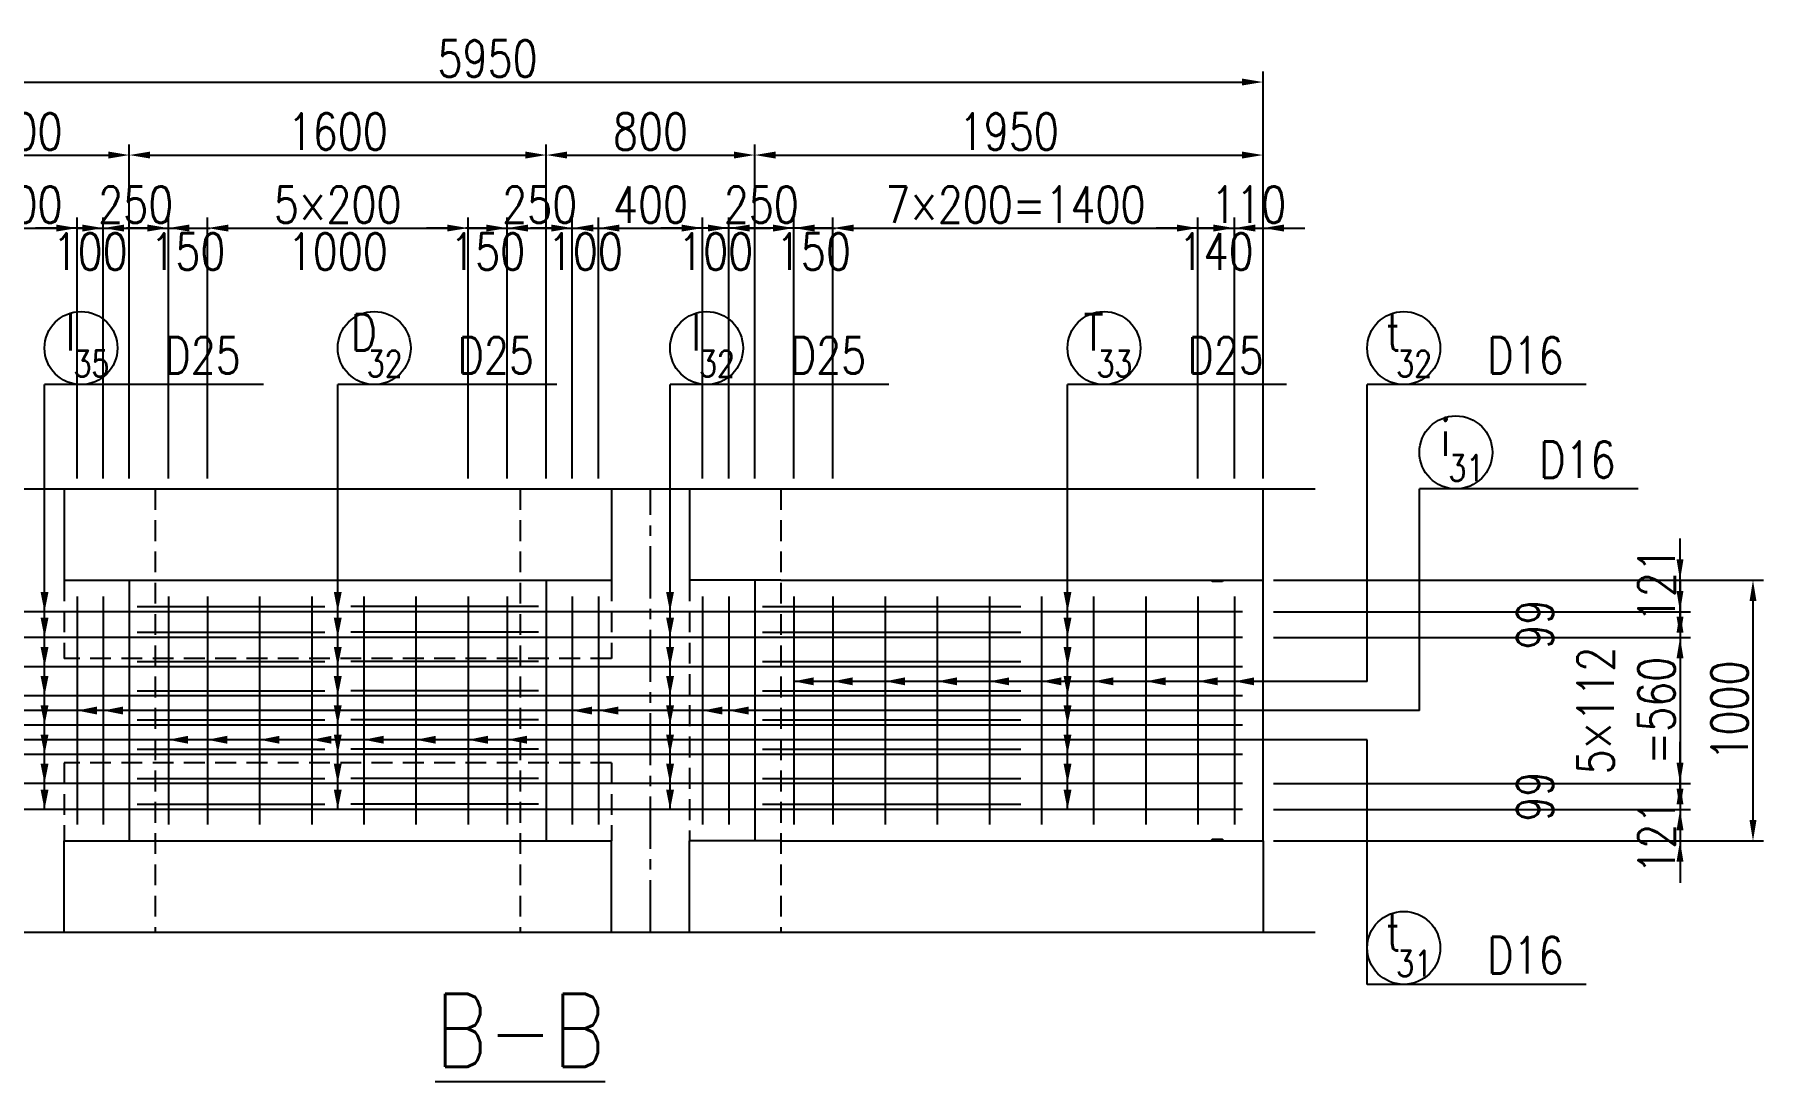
# Model space of a CAD drawing. Header units: millimetres. Extents: x -41433 to 131500, y -94900 to 39745.
# Drawn here: x 61137 to 67770, y -34072 to -30058 of the extents above; entities that cross this region are included whole.
import ezdxf
from ezdxf.enums import TextEntityAlignment as Align

# ---------------------------------------------------------------- set-up
doc = ezdxf.new("R2010")
doc.units = ezdxf.units.MM
doc.header["$LTSCALE"] = 160
doc.header["$MEASUREMENT"] = 0
doc.linetypes.add('CENTER', pattern=[2, 1.25, -0.25, 0.25, -0.25])
doc.linetypes.add('DASHED', pattern=[0.75, 0.5, -0.25])
doc.layers.get('0').update_dxf_attribs({"linetype": 'CONTINUOUS'})
doc.layers.get('DEFPOINTS').update_dxf_attribs({"color": 53, "linetype": 'CONTINUOUS'})
for name, color, linetype in [('CENTER', 6, 'CENTER'), ('DIM', 6, 'CONTINUOUS'), ('DIM-L', 6, 'CONTINUOUS'), ('GAIKEI-KEIKAKU', 4, 'CONTINUOUS'), ('TEKKIN-C', 3, 'CONTINUOUS'), ('TEKKIN-R', 3, 'CONTINUOUS'), ('TEKKIN-S', 3, 'CONTINUOUS'), ('TEXT', 4, 'CONTINUOUS'), ('TITLE', 3, 'CONTINUOUS')]:
    doc.layers.add(name, color=color, linetype=linetype)
doc.styles.add('DIM-TEXT', font='ROMANS', dxfattribs={"width": 0.8, "bigfont": 'EXTFONT'})
doc.styles.add('romans', font='romans.shx', dxfattribs={"bigfont": 'extfont.shx'})
doc.dimstyles.new('DIM40', dxfattribs={"dimscale": 40, "dimtxt": 3.5, "dimasz": 2, "dimexe": 1, "dimexo": 1, "dimgap": 0.5, "dimtad": 1, "dimdec": 0, "dimzin": 9, "dimdsep": 46, "dimtxsty": 'DIM-TEXT', "dimcen": 0, "dimclrt": 4, "dimaunit": 1, "dimadec": 4, "dimazin": 0, "dimtfac": 1, "dimtdec": 0, "dimtix": 1, "dimtmove": 2, "dimatfit": 0, "dimfxl": 1, "dimlwd": -1, "dimlwe": -1, "dimarcsym": 0})

# ---------------------------------------------------------------- blocks, each defined once
blk = doc.blocks.new('ARROW_4')
at = {"color": 0}
blk.add_solid([(0, 0), (-1, 0.2), (-1, -0.2)], dxfattribs=at)
blk = doc.blocks.new('*D1676')
at = {"layer": 'DEFPOINTS', "color": 0, "transparency": 16777216}
for p in [(65740, -30800), (65600, -31800), (65740, -31800)]:
    blk.add_point(p, dxfattribs=at)
at = {"layer": 'DIM', "color": 0, "transparency": 16777216}
for p, q in [((65600, -31760), (65600, -30760)), ((65740, -31760), (65740, -30760)), ((65520, -30800), (65440, -30800)), ((65600, -30800), (65740, -30800)), ((65820, -30800), (65900, -30800))]:
    blk.add_line(p, q, dxfattribs=at)
for points in [[(65520, -30786.7), (65520, -30813.3), (65600, -30800)], [(65820, -30786.7), (65820, -30813.3), (65740, -30800)]]:
    blk.add_solid(points, dxfattribs=at)
at = {"layer": 'DIM', "color": 4, "transparency": 16777216, "insert": (65670, -30890), "char_height": 140, "attachment_point": 5, "style": 'DIM-TEXT'}
blk.add_mtext('140', dxfattribs=at)
blk = doc.blocks.new('*D1677')
at = {"layer": 'DEFPOINTS', "color": 0, "transparency": 16777216}
for p in [(65600, -30800), (64200, -31800), (65600, -31800)]:
    blk.add_point(p, dxfattribs=at)
at = {"layer": 'DIM', "color": 0, "transparency": 16777216}
for p, q in [((64200, -31760), (64200, -30760)), ((65600, -31760), (65600, -30760)), ((64280, -30800), (65520, -30800))]:
    blk.add_line(p, q, dxfattribs=at)
for points in [[(64280, -30786.7), (64280, -30813.3), (64200, -30800)], [(65520, -30786.7), (65520, -30813.3), (65600, -30800)]]:
    blk.add_solid(points, dxfattribs=at)
at = {"layer": 'DIM', "color": 4, "transparency": 16777216, "insert": (64900, -30710), "char_height": 140, "attachment_point": 5, "style": 'DIM-TEXT'}
blk.add_mtext('7×200=1400', dxfattribs=at)
blk = doc.blocks.new('*D1680')
at = {"layer": 'DEFPOINTS', "color": 0, "transparency": 16777216}
for p in [(65850, -33029), (65850, -33150), (67450, -33150)]:
    blk.add_point(p, dxfattribs=at)
at = {"layer": 'DIM', "color": 0, "transparency": 16777216}
for p, q in [((67450, -32949), (67450, -32869)), ((65890, -33029), (67490, -33029)), ((67450, -33029), (67450, -33150)), ((65890, -33150), (67490, -33150)), ((67450, -33230), (67450, -33310))]:
    blk.add_line(p, q, dxfattribs=at)
for points in [[(67436.7, -32949), (67463.3, -32949), (67450, -33029)], [(67436.7, -33230), (67463.3, -33230), (67450, -33150)]]:
    blk.add_solid(points, dxfattribs=at)
at = {"layer": 'DIM', "color": 4, "transparency": 16777216, "insert": (67360, -33132.5), "char_height": 140, "attachment_point": 5, "rotation": 90, "style": 'DIM-TEXT'}
blk.add_mtext('121', dxfattribs=at)
blk = doc.blocks.new('*D1681')
at = {"layer": 'DEFPOINTS', "color": 0, "transparency": 16777216}
for p in [(65850, -32930), (65850, -33029), (67450, -33029)]:
    blk.add_point(p, dxfattribs=at)
at = {"layer": 'DIM', "color": 0, "transparency": 16777216}
for p, q in [((67450, -32850), (67450, -32770)), ((65890, -32930), (67490, -32930)), ((67450, -32930), (67450, -33029)), ((65890, -33029), (67490, -33029)), ((67450, -33109), (67450, -33189))]:
    blk.add_line(p, q, dxfattribs=at)
for points in [[(67436.7, -32850), (67463.3, -32850), (67450, -32930)], [(67436.7, -33109), (67463.3, -33109), (67450, -33029)]]:
    blk.add_solid(points, dxfattribs=at)
at = {"layer": 'DIM', "color": 4, "transparency": 16777216, "insert": (67126.7, -32979.5), "char_height": 140, "attachment_point": 5, "rotation": 90, "style": 'DIM-TEXT'}
blk.add_mtext('99\\P\\P ', dxfattribs=at)
blk = doc.blocks.new('*D1682')
at = {"layer": 'DEFPOINTS', "color": 0, "transparency": 16777216}
for p in [(65850, -32370), (65850, -32930), (67450, -32930)]:
    blk.add_point(p, dxfattribs=at)
at = {"layer": 'DIM', "color": 0, "transparency": 16777216}
for p, q in [((67450, -32290), (67450, -32210)), ((65890, -32370), (67490, -32370)), ((67450, -32370), (67450, -32930)), ((65890, -32930), (67490, -32930)), ((67450, -33010), (67450, -33090))]:
    blk.add_line(p, q, dxfattribs=at)
for points in [[(67436.7, -32290), (67463.3, -32290), (67450, -32370)], [(67436.7, -33010), (67463.3, -33010), (67450, -32930)]]:
    blk.add_solid(points, dxfattribs=at)
at = {"layer": 'DIM', "color": 4, "transparency": 16777216, "insert": (67243.3, -32650), "char_height": 140, "attachment_point": 5, "rotation": 90, "style": 'DIM-TEXT'}
blk.add_mtext('5×112\\P=560', dxfattribs=at)
blk = doc.blocks.new('*D1683')
at = {"layer": 'DEFPOINTS', "color": 0, "transparency": 16777216}
for p in [(65850, -32271), (65850, -32370), (67450, -32370)]:
    blk.add_point(p, dxfattribs=at)
at = {"layer": 'DIM', "color": 0, "transparency": 16777216}
for p, q in [((67450, -32191), (67450, -32111)), ((65890, -32271), (67490, -32271)), ((67450, -32271), (67450, -32370)), ((65890, -32370), (67490, -32370)), ((67450, -32450), (67450, -32530))]:
    blk.add_line(p, q, dxfattribs=at)
for points in [[(67436.7, -32191), (67463.3, -32191), (67450, -32271)], [(67436.7, -32450), (67463.3, -32450), (67450, -32370)]]:
    blk.add_solid(points, dxfattribs=at)
at = {"layer": 'DIM', "color": 4, "transparency": 16777216, "insert": (67126.7, -32320.5), "char_height": 140, "attachment_point": 5, "rotation": 90, "style": 'DIM-TEXT'}
blk.add_mtext('99\\P\\P ', dxfattribs=at)
blk = doc.blocks.new('*D1684')
at = {"layer": 'DEFPOINTS', "color": 0, "transparency": 16777216}
for p in [(65850, -32150), (65850, -32271), (67450, -32271)]:
    blk.add_point(p, dxfattribs=at)
at = {"layer": 'DIM', "color": 0, "transparency": 16777216}
for p, q in [((67450, -32070), (67450, -31990)), ((65890, -32150), (67490, -32150)), ((67450, -32150), (67450, -32271)), ((65890, -32271), (67490, -32271)), ((67450, -32351), (67450, -32431))]:
    blk.add_line(p, q, dxfattribs=at)
for points in [[(67436.7, -32070), (67463.3, -32070), (67450, -32150)], [(67436.7, -32351), (67463.3, -32351), (67450, -32271)]]:
    blk.add_solid(points, dxfattribs=at)
at = {"layer": 'DIM', "color": 4, "transparency": 16777216, "insert": (67360, -32167.5), "char_height": 140, "attachment_point": 5, "rotation": 90, "style": 'DIM-TEXT'}
blk.add_mtext('121', dxfattribs=at)
blk = doc.blocks.new('*D1685')
at = {"layer": 'DEFPOINTS', "color": 0, "transparency": 16777216}
for p in [(65850, -32150), (65850, -33150), (67730, -33150)]:
    blk.add_point(p, dxfattribs=at)
at = {"layer": 'DIM', "color": 0, "transparency": 16777216}
for p, q in [((65890, -32150), (67770, -32150)), ((67730, -32230), (67730, -33070)), ((65890, -33150), (67770, -33150))]:
    blk.add_line(p, q, dxfattribs=at)
for points in [[(67716.7, -32230), (67743.3, -32230), (67730, -32150)], [(67716.7, -33070), (67743.3, -33070), (67730, -33150)]]:
    blk.add_solid(points, dxfattribs=at)
at = {"layer": 'DIM', "color": 4, "transparency": 16777216, "insert": (67640, -32650), "char_height": 140, "attachment_point": 5, "rotation": 90, "style": 'DIM-TEXT'}
blk.add_mtext('1000', dxfattribs=at)
blk = doc.blocks.new('*D1686')
at = {"layer": 'DEFPOINTS', "color": 0, "transparency": 16777216}
for p in [(65850, -30800), (65740, -31800), (65850, -31800)]:
    blk.add_point(p, dxfattribs=at)
at = {"layer": 'DIM', "color": 0, "transparency": 16777216}
for p, q in [((65740, -31760), (65740, -30760)), ((65850, -31760), (65850, -30760)), ((65660, -30800), (65580, -30800)), ((65740, -30800), (65850, -30800)), ((65930, -30800), (66010, -30800))]:
    blk.add_line(p, q, dxfattribs=at)
for points in [[(65660, -30786.7), (65660, -30813.3), (65740, -30800)], [(65930, -30786.7), (65930, -30813.3), (65850, -30800)]]:
    blk.add_solid(points, dxfattribs=at)
at = {"layer": 'DIM', "color": 4, "transparency": 16777216, "insert": (65795, -30710), "char_height": 140, "attachment_point": 5, "style": 'DIM-TEXT'}
blk.add_mtext('110', dxfattribs=at)
blk = doc.blocks.new('*D1694')
at = {"layer": 'DEFPOINTS', "color": 0, "transparency": 16777216}
for p in [(65850, -30240), (59900, -31200), (65850, -31800)]:
    blk.add_point(p, dxfattribs=at)
at = {"layer": 'DIM', "color": 0, "transparency": 16777216}
for p, q in [((59900, -31160), (59900, -30200)), ((59980, -30240), (65770, -30240)), ((65850, -31760), (65850, -30200))]:
    blk.add_line(p, q, dxfattribs=at)
for points in [[(59980, -30226.7), (59980, -30253.3), (59900, -30240)], [(65770, -30226.7), (65770, -30253.3), (65850, -30240)]]:
    blk.add_solid(points, dxfattribs=at)
at = {"layer": 'DIM', "color": 4, "transparency": 16777216, "insert": (62875, -30150), "char_height": 140, "attachment_point": 5, "style": 'DIM-TEXT'}
blk.add_mtext('5950', dxfattribs=at)
blk = doc.blocks.new('*D1705')
at = {"layer": 'DEFPOINTS', "color": 0, "transparency": 16777216}
for p in [(61500, -30520), (60700, -31800), (61500, -31800)]:
    blk.add_point(p, dxfattribs=at)
at = {"layer": 'DIM', "color": 0, "transparency": 16777216}
for p, q in [((60700, -31760), (60700, -30480)), ((61500, -31760), (61500, -30480)), ((60780, -30520), (61420, -30520))]:
    blk.add_line(p, q, dxfattribs=at)
for points in [[(60780, -30506.7), (60780, -30533.3), (60700, -30520)], [(61420, -30506.7), (61420, -30533.3), (61500, -30520)]]:
    blk.add_solid(points, dxfattribs=at)
at = {"layer": 'DIM', "color": 4, "transparency": 16777216, "insert": (61100, -30430), "char_height": 140, "attachment_point": 5, "style": 'DIM-TEXT'}
blk.add_mtext('800', dxfattribs=at)
blk = doc.blocks.new('*D1706')
at = {"layer": 'DEFPOINTS', "color": 0, "transparency": 16777216}
for p in [(63100, -30520), (61500, -31800), (63100, -31800)]:
    blk.add_point(p, dxfattribs=at)
at = {"layer": 'DIM', "color": 0, "transparency": 16777216}
for p, q in [((61500, -31760), (61500, -30480)), ((63100, -31760), (63100, -30480)), ((61580, -30520), (63020, -30520))]:
    blk.add_line(p, q, dxfattribs=at)
for points in [[(61580, -30506.7), (61580, -30533.3), (61500, -30520)], [(63020, -30506.7), (63020, -30533.3), (63100, -30520)]]:
    blk.add_solid(points, dxfattribs=at)
at = {"layer": 'DIM', "color": 4, "transparency": 16777216, "insert": (62300, -30430), "char_height": 140, "attachment_point": 5, "style": 'DIM-TEXT'}
blk.add_mtext('1600', dxfattribs=at)
blk = doc.blocks.new('*D1707')
at = {"layer": 'DEFPOINTS', "color": 0, "transparency": 16777216}
for p in [(63900, -30520), (63100, -31800), (63900, -31800)]:
    blk.add_point(p, dxfattribs=at)
at = {"layer": 'DIM', "color": 0, "transparency": 16777216}
for p, q in [((63100, -31760), (63100, -30480)), ((63900, -31760), (63900, -30480)), ((63180, -30520), (63820, -30520))]:
    blk.add_line(p, q, dxfattribs=at)
for points in [[(63180, -30506.7), (63180, -30533.3), (63100, -30520)], [(63820, -30506.7), (63820, -30533.3), (63900, -30520)]]:
    blk.add_solid(points, dxfattribs=at)
at = {"layer": 'DIM', "color": 4, "transparency": 16777216, "insert": (63500, -30430), "char_height": 140, "attachment_point": 5, "style": 'DIM-TEXT'}
blk.add_mtext('800', dxfattribs=at)
blk = doc.blocks.new('*D1708')
at = {"layer": 'DEFPOINTS', "color": 0, "transparency": 16777216}
for p in [(65850, -30520), (63900, -31800), (65850, -31800)]:
    blk.add_point(p, dxfattribs=at)
at = {"layer": 'DIM', "color": 0, "transparency": 16777216}
for p, q in [((63900, -31760), (63900, -30480)), ((65850, -31760), (65850, -30480)), ((63980, -30520), (65770, -30520))]:
    blk.add_line(p, q, dxfattribs=at)
for points in [[(63980, -30506.7), (63980, -30533.3), (63900, -30520)], [(65770, -30506.7), (65770, -30533.3), (65850, -30520)]]:
    blk.add_solid(points, dxfattribs=at)
at = {"layer": 'DIM', "color": 4, "transparency": 16777216, "insert": (64875, -30430), "char_height": 140, "attachment_point": 5, "style": 'DIM-TEXT'}
blk.add_mtext('1950', dxfattribs=at)
blk = doc.blocks.new('*D1710')
at = {"layer": 'DEFPOINTS', "color": 0, "transparency": 16777216}
for p in [(64050, -30800), (64050, -31800), (64200, -31800)]:
    blk.add_point(p, dxfattribs=at)
at = {"layer": 'DIM', "color": 0, "transparency": 16777216}
for p, q in [((64050, -31760), (64050, -30760)), ((64200, -31760), (64200, -30760)), ((63970, -30800), (63890, -30800)), ((64200, -30800), (64050, -30800)), ((64280, -30800), (64360, -30800))]:
    blk.add_line(p, q, dxfattribs=at)
for points in [[(63970, -30786.7), (63970, -30813.3), (64050, -30800)], [(64280, -30786.7), (64280, -30813.3), (64200, -30800)]]:
    blk.add_solid(points, dxfattribs=at)
at = {"layer": 'DIM', "color": 4, "transparency": 16777216, "insert": (64125, -30890), "char_height": 140, "attachment_point": 5, "style": 'DIM-TEXT'}
blk.add_mtext('150', dxfattribs=at)
blk = doc.blocks.new('*D1711')
at = {"layer": 'DEFPOINTS', "color": 0, "transparency": 16777216}
for p in [(63800, -30800), (63800, -31800), (64050, -31800)]:
    blk.add_point(p, dxfattribs=at)
at = {"layer": 'DIM', "color": 0, "transparency": 16777216}
for p, q in [((63800, -31760), (63800, -30760)), ((64050, -31760), (64050, -30760)), ((63720, -30800), (63640, -30800)), ((64050, -30800), (63800, -30800)), ((64130, -30800), (64210, -30800))]:
    blk.add_line(p, q, dxfattribs=at)
for points in [[(63720, -30786.7), (63720, -30813.3), (63800, -30800)], [(64130, -30786.7), (64130, -30813.3), (64050, -30800)]]:
    blk.add_solid(points, dxfattribs=at)
at = {"layer": 'DIM', "color": 4, "transparency": 16777216, "insert": (63925, -30710), "char_height": 140, "attachment_point": 5, "style": 'DIM-TEXT'}
blk.add_mtext('250', dxfattribs=at)
blk = doc.blocks.new('*D1712')
at = {"layer": 'DEFPOINTS', "color": 0, "transparency": 16777216}
for p in [(63700, -30800), (63700, -31800), (63800, -31800)]:
    blk.add_point(p, dxfattribs=at)
at = {"layer": 'DIM', "color": 0, "transparency": 16777216}
for p, q in [((63700, -31760), (63700, -30760)), ((63800, -31760), (63800, -30760)), ((63620, -30800), (63540, -30800)), ((63800, -30800), (63700, -30800)), ((63880, -30800), (63960, -30800))]:
    blk.add_line(p, q, dxfattribs=at)
for points in [[(63620, -30786.7), (63620, -30813.3), (63700, -30800)], [(63880, -30786.7), (63880, -30813.3), (63800, -30800)]]:
    blk.add_solid(points, dxfattribs=at)
at = {"layer": 'DIM', "color": 4, "transparency": 16777216, "insert": (63750, -30890), "char_height": 140, "attachment_point": 5, "style": 'DIM-TEXT'}
blk.add_mtext('100', dxfattribs=at)
blk = doc.blocks.new('*D1734')
at = {"layer": 'DEFPOINTS', "color": 0, "transparency": 16777216}
for p in [(61300, -30800), (60900, -31800), (61300, -31800)]:
    blk.add_point(p, dxfattribs=at)
at = {"layer": 'DIM', "color": 0, "transparency": 16777216}
for p, q in [((60900, -31760), (60900, -30760)), ((61300, -31760), (61300, -30760)), ((60980, -30800), (61220, -30800))]:
    blk.add_line(p, q, dxfattribs=at)
for points in [[(60980, -30786.7), (60980, -30813.3), (60900, -30800)], [(61220, -30786.7), (61220, -30813.3), (61300, -30800)]]:
    blk.add_solid(points, dxfattribs=at)
at = {"layer": 'DIM', "color": 4, "transparency": 16777216, "insert": (61100, -30710), "char_height": 140, "attachment_point": 5, "style": 'DIM-TEXT'}
blk.add_mtext('400', dxfattribs=at)
blk = doc.blocks.new('*D1735')
at = {"layer": 'DEFPOINTS', "color": 0, "transparency": 16777216}
for p in [(61400, -30800), (61300, -31800), (61400, -31800)]:
    blk.add_point(p, dxfattribs=at)
at = {"layer": 'DIM', "color": 0, "transparency": 16777216}
for p, q in [((61300, -31760), (61300, -30760)), ((61400, -31760), (61400, -30760)), ((61220, -30800), (61140, -30800)), ((61300, -30800), (61400, -30800)), ((61480, -30800), (61560, -30800))]:
    blk.add_line(p, q, dxfattribs=at)
for points in [[(61220, -30786.7), (61220, -30813.3), (61300, -30800)], [(61480, -30786.7), (61480, -30813.3), (61400, -30800)]]:
    blk.add_solid(points, dxfattribs=at)
at = {"layer": 'DIM', "color": 4, "transparency": 16777216, "insert": (61350, -30890), "char_height": 140, "attachment_point": 5, "style": 'DIM-TEXT'}
blk.add_mtext('100', dxfattribs=at)
blk = doc.blocks.new('*D1736')
at = {"layer": 'DEFPOINTS', "color": 0, "transparency": 16777216}
for p in [(61650, -30800), (61400, -31800), (61650, -31800)]:
    blk.add_point(p, dxfattribs=at)
at = {"layer": 'DIM', "color": 0, "transparency": 16777216}
for p, q in [((61400, -31760), (61400, -30760)), ((61650, -31760), (61650, -30760)), ((61320, -30800), (61240, -30800)), ((61400, -30800), (61650, -30800)), ((61730, -30800), (61810, -30800))]:
    blk.add_line(p, q, dxfattribs=at)
for points in [[(61320, -30786.7), (61320, -30813.3), (61400, -30800)], [(61730, -30786.7), (61730, -30813.3), (61650, -30800)]]:
    blk.add_solid(points, dxfattribs=at)
at = {"layer": 'DIM', "color": 4, "transparency": 16777216, "insert": (61525, -30710), "char_height": 140, "attachment_point": 5, "style": 'DIM-TEXT'}
blk.add_mtext('250', dxfattribs=at)
blk = doc.blocks.new('*D1737')
at = {"layer": 'DEFPOINTS', "color": 0, "transparency": 16777216}
for p in [(61800, -30800), (61650, -31800), (61800, -31800)]:
    blk.add_point(p, dxfattribs=at)
at = {"layer": 'DIM', "color": 0, "transparency": 16777216}
for p, q in [((61650, -31760), (61650, -30760)), ((61800, -31760), (61800, -30760)), ((61570, -30800), (61490, -30800)), ((61650, -30800), (61800, -30800)), ((61880, -30800), (61960, -30800))]:
    blk.add_line(p, q, dxfattribs=at)
for points in [[(61570, -30786.7), (61570, -30813.3), (61650, -30800)], [(61880, -30786.7), (61880, -30813.3), (61800, -30800)]]:
    blk.add_solid(points, dxfattribs=at)
at = {"layer": 'DIM', "color": 4, "transparency": 16777216, "insert": (61725, -30890), "char_height": 140, "attachment_point": 5, "style": 'DIM-TEXT'}
blk.add_mtext('150', dxfattribs=at)
blk = doc.blocks.new('*D1738')
at = {"layer": 'DEFPOINTS', "color": 0, "transparency": 16777216}
for p in [(62800, -30800), (61800, -31800), (62800, -31800)]:
    blk.add_point(p, dxfattribs=at)
at = {"layer": 'DIM', "color": 0, "transparency": 16777216}
for p, q in [((61800, -31760), (61800, -30760)), ((62800, -31760), (62800, -30760)), ((61880, -30800), (62720, -30800))]:
    blk.add_line(p, q, dxfattribs=at)
for points in [[(61880, -30786.7), (61880, -30813.3), (61800, -30800)], [(62720, -30786.7), (62720, -30813.3), (62800, -30800)]]:
    blk.add_solid(points, dxfattribs=at)
at = {"layer": 'DIM', "color": 4, "transparency": 16777216, "char_height": 140, "attachment_point": 5, "style": 'DIM-TEXT'}
for s, insert in [('5×200', (62300, -30710)), ('1000', (62300, -30890))]:
    blk.add_mtext(s, dxfattribs=dict(at, insert=insert))
blk = doc.blocks.new('*D1739')
at = {"layer": 'DEFPOINTS', "color": 0, "transparency": 16777216}
for p in [(62950, -30800), (62800, -31800), (62950, -31800)]:
    blk.add_point(p, dxfattribs=at)
at = {"layer": 'DIM', "color": 0, "transparency": 16777216}
for p, q in [((62800, -31760), (62800, -30760)), ((62950, -31760), (62950, -30760)), ((62720, -30800), (62640, -30800)), ((62800, -30800), (62950, -30800)), ((63030, -30800), (63110, -30800))]:
    blk.add_line(p, q, dxfattribs=at)
for points in [[(62720, -30786.7), (62720, -30813.3), (62800, -30800)], [(63030, -30786.7), (63030, -30813.3), (62950, -30800)]]:
    blk.add_solid(points, dxfattribs=at)
at = {"layer": 'DIM', "color": 4, "transparency": 16777216, "insert": (62875, -30890), "char_height": 140, "attachment_point": 5, "style": 'DIM-TEXT'}
blk.add_mtext('150', dxfattribs=at)
blk = doc.blocks.new('*D1740')
at = {"layer": 'DEFPOINTS', "color": 0, "transparency": 16777216}
for p in [(63200, -30800), (62950, -31800), (63200, -31800)]:
    blk.add_point(p, dxfattribs=at)
at = {"layer": 'DIM', "color": 0, "transparency": 16777216}
for p, q in [((62950, -31760), (62950, -30760)), ((63200, -31760), (63200, -30760)), ((62870, -30800), (62790, -30800)), ((62950, -30800), (63200, -30800)), ((63280, -30800), (63360, -30800))]:
    blk.add_line(p, q, dxfattribs=at)
for points in [[(62870, -30786.7), (62870, -30813.3), (62950, -30800)], [(63280, -30786.7), (63280, -30813.3), (63200, -30800)]]:
    blk.add_solid(points, dxfattribs=at)
at = {"layer": 'DIM', "color": 4, "transparency": 16777216, "insert": (63075, -30710), "char_height": 140, "attachment_point": 5, "style": 'DIM-TEXT'}
blk.add_mtext('250', dxfattribs=at)
blk = doc.blocks.new('*D1741')
at = {"layer": 'DEFPOINTS', "color": 0, "transparency": 16777216}
for p in [(63300, -30800), (63200, -31800), (63300, -31800)]:
    blk.add_point(p, dxfattribs=at)
at = {"layer": 'DIM', "color": 0, "transparency": 16777216}
for p, q in [((63200, -31760), (63200, -30760)), ((63300, -31760), (63300, -30760)), ((63120, -30800), (63040, -30800)), ((63200, -30800), (63300, -30800)), ((63380, -30800), (63460, -30800))]:
    blk.add_line(p, q, dxfattribs=at)
for points in [[(63120, -30786.7), (63120, -30813.3), (63200, -30800)], [(63380, -30786.7), (63380, -30813.3), (63300, -30800)]]:
    blk.add_solid(points, dxfattribs=at)
at = {"layer": 'DIM', "color": 4, "transparency": 16777216, "insert": (63250, -30890), "char_height": 140, "attachment_point": 5, "style": 'DIM-TEXT'}
blk.add_mtext('100', dxfattribs=at)
blk = doc.blocks.new('*D1742')
at = {"layer": 'DEFPOINTS', "color": 0, "transparency": 16777216}
for p in [(63700, -30800), (63300, -31800), (63700, -31800)]:
    blk.add_point(p, dxfattribs=at)
at = {"layer": 'DIM', "color": 0, "transparency": 16777216}
for p, q in [((63300, -31760), (63300, -30760)), ((63700, -31760), (63700, -30760)), ((63380, -30800), (63620, -30800))]:
    blk.add_line(p, q, dxfattribs=at)
for points in [[(63380, -30786.7), (63380, -30813.3), (63300, -30800)], [(63620, -30786.7), (63620, -30813.3), (63700, -30800)]]:
    blk.add_solid(points, dxfattribs=at)
at = {"layer": 'DIM', "color": 4, "transparency": 16777216, "insert": (63500, -30710), "char_height": 140, "attachment_point": 5, "style": 'DIM-TEXT'}
blk.add_mtext('400', dxfattribs=at)

msp = doc.modelspace()

# ---------------------------------------------------------------- linework, layer by layer
at = {"layer": 'CENTER'}
msp.add_line((63500, -33500), (63500, -31800), dxfattribs=at)
at = {"layer": 'DIM-L'}
for p, q in [((61175, -33029), (61175, -31400)), ((62015, -31400), (61175, -31400)), ((62300, -33029), (62300, -31400)), ((63140, -31400), (62300, -31400)), ((63575, -33029), (63575, -31400)), ((64415, -31400), (63575, -31400)), ((65100, -33029), (65100, -31400)), ((65940, -31400), (65100, -31400)), ((66250, -32538), (66250, -31400)), ((67090, -31400), (66250, -31400)), ((66450, -32650), (66450, -31800)), ((67290, -31800), (66450, -31800)), ((66250, -32538), (64050, -32538)), ((66450, -32650), (60800, -32650)), ((66450, -32650), (63600, -32650)), ((66250, -32762), (60000, -32762)), ((66250, -33700), (66250, -32762)), ((67090, -33700), (66250, -33700))]:
    msp.add_line(p, q, dxfattribs=at)
at = {"layer": 'DIM-L', "flags": 128}
for points in [[(53750, -31800), (59700, -31800), (59700, -31720), (60100, -31880), (60100, -31800), (66050, -31800)], [(53750, -33500), (59700, -33500), (59700, -33420), (60100, -33580), (60100, -33500), (66050, -33500)]]:
    msp.add_lwpolyline(points, dxfattribs=at)
at = {"layer": 'DIM-L'}
for centre in [(61315, -31260), (62440, -31260), (63715, -31260), (65240, -31260), (66390, -31260), (66590, -31660), (66390, -33560)]:
    msp.add_circle(centre, 140, dxfattribs=at)
at = {"layer": 'GAIKEI-KEIKAKU'}
for p, q in [((61250, -31800), (61250, -32150)), ((63350, -31800), (63350, -32150)), ((63650, -31800), (63650, -32150)), ((65850, -32150), (65850, -31800)), ((61250, -32150), (61600, -32150)), ((61500, -32150), (61500, -33150)), ((61600, -32150), (63000, -32150)), ((63000, -32150), (63350, -32150)), ((63100, -32150), (63100, -33150)), ((64000, -32150), (63650, -32150)), ((63900, -32150), (63900, -33150)), ((64000, -32150), (65850, -32150)), ((65850, -33150), (65850, -32150)), ((61250, -33150), (61600, -33150)), ((61250, -33500), (61250, -33150)), ((61600, -33150), (63000, -33150)), ((63000, -33150), (63350, -33150)), ((63350, -33500), (63350, -33150)), ((64000, -33150), (63650, -33150)), ((63650, -33500), (63650, -33150)), ((64000, -33150), (65850, -33150)), ((65850, -33150), (65850, -33500))]:
    msp.add_line(p, q, dxfattribs=at)
at = {"layer": 'GAIKEI-KEIKAKU', "linetype": 'DASHED'}
for p, q in [((61600, -31800), (61600, -33500)), ((63000, -31800), (63000, -33500)), ((64000, -31800), (64000, -33500)), ((61250, -32150), (61250, -32450)), ((63350, -32150), (63350, -32450)), ((63650, -32150), (63650, -33150)), ((63350, -32450), (61250, -32450)), ((63350, -32850), (61250, -32850)), ((61250, -32850), (61250, -33150)), ((63350, -32850), (63350, -33150))]:
    msp.add_line(p, q, dxfattribs=at)
at = {"layer": 'GAIKEI-KEIKAKU', "ltscale": 0.25}
for p, q in [((65655, -32155), (65650, -32150)), ((65695, -32155), (65655, -32155)), ((65700, -32150), (65695, -32155)), ((65655, -33145), (65650, -33150)), ((65695, -33145), (65655, -33145)), ((65700, -33150), (65695, -33145))]:
    msp.add_line(p, q, dxfattribs=at)
at = {"layer": 'TEKKIN-C'}
for p, q in [((65771.5, -32271), (59900, -32271)), ((65771.5, -32370), (59900, -32370)), ((65771.5, -32482), (59900, -32482)), ((65771.5, -32594), (59900, -32594)), ((65771.5, -32706), (59900, -32706)), ((65771.5, -32818), (59900, -32818)), ((65771.5, -32930), (59900, -32930)), ((65771.5, -33029), (59900, -33029))]:
    msp.add_line(p, q, dxfattribs=at)
at = {"layer": 'TEKKIN-R'}
for p, q in [((61530, -32251), (62250, -32251)), ((63070, -32251), (62350, -32251)), ((63930, -32251), (64921.23, -32251)), ((61530, -32350), (62250, -32350)), ((63070, -32350), (62350, -32350)), ((63930, -32350), (64921.23, -32350)), ((61530, -32462), (62250, -32462)), ((63070, -32462), (62350, -32462)), ((63930, -32462), (64921.23, -32462)), ((61530, -32574), (62250, -32574)), ((63070, -32574), (62350, -32574)), ((63930, -32574), (64921.23, -32574)), ((61530, -32686), (62250, -32686)), ((63070, -32686), (62350, -32686)), ((63930, -32686), (64921.23, -32686)), ((61530, -32798), (62250, -32798)), ((63070, -32798), (62350, -32798)), ((63930, -32798), (64921.23, -32798)), ((61530, -32910), (62250, -32910)), ((63070, -32910), (62350, -32910)), ((63930, -32910), (64921.23, -32910)), ((61530, -33009), (62250, -33009)), ((63070, -33009), (62350, -33009)), ((63930, -33009), (64921.23, -33009))]:
    msp.add_line(p, q, dxfattribs=at)
at = {"layer": 'TEKKIN-S'}
for p, q in [((61300, -32213), (61300, -33087)), ((61400, -32213), (61400, -33087)), ((61650, -32213), (61650, -33087)), ((61800, -32213), (61800, -33087)), ((62000, -32213), (62000, -33087)), ((62200, -32213), (62200, -33087)), ((62400, -32213), (62400, -33087)), ((62600, -32213), (62600, -33087)), ((62800, -32213), (62800, -33087)), ((62950, -32213), (62950, -33087)), ((63200, -32213), (63200, -33087)), ((63300, -32213), (63300, -33087)), ((63700, -32213), (63700, -33087)), ((63800, -32213), (63800, -33087)), ((64050, -32213), (64050, -33087)), ((64200, -32213), (64200, -33087)), ((64400, -32213), (64400, -33087)), ((64600, -32213), (64600, -33087)), ((64800, -32213), (64800, -33087)), ((65000, -32213), (65000, -33087)), ((65200, -32213), (65200, -33087)), ((65400, -32213), (65400, -33087)), ((65600, -32213), (65600, -33087)), ((65740, -32213), (65740, -33087))]:
    msp.add_line(p, q, dxfattribs=at)

# ---------------------------------------------------------------- block references
at = {"layer": 'DIM-L', "xscale": 76, "yscale": 76, "zscale": 76}
for p, rotation in [((61175, -32271), 270), ((62300, -32271), 270), ((63575, -32271), 270), ((65100, -32271), 270), ((61175, -32370), 270), ((62300, -32370), 270), ((63575, -32370), 270), ((65100, -32370), 270), ((61175, -32482), 270), ((62300, -32482), 270), ((63575, -32482), 270), ((65100, -32482), 270), ((61175, -32594), 270), ((62300, -32594), 270), ((63575, -32594), 270), ((64050, -32538), 180), ((64200, -32538), 180), ((64400, -32538), 180), ((64600, -32538), 180), ((64800, -32538), 180), ((65000, -32538), 180), ((65100, -32594), 270), ((65200, -32538), 180), ((65400, -32538), 180), ((65600, -32538), 180), ((65740, -32538), 180), ((61175, -32706), 270), ((61300, -32650), 180), ((61400, -32650), 180), ((62300, -32706), 270), ((63200, -32650), 180), ((63300, -32650), 180), ((63575, -32706), 270), ((63700, -32650), 180), ((63800, -32650), 180), ((65100, -32706), 270), ((61175, -32818), 270), ((61650, -32762), 180), ((61800, -32762), 180), ((62000, -32762), 180), ((62200, -32762), 180), ((62300, -32818), 270), ((62400, -32762), 180), ((62600, -32762), 180), ((62800, -32762), 180), ((62950, -32762), 180), ((63575, -32818), 270), ((65100, -32818), 270), ((61175, -32930), 270), ((62300, -32930), 270), ((63575, -32930), 270), ((65100, -32930), 270), ((61175, -33029), 270), ((62300, -33029), 270), ((63575, -33029), 270), ((65100, -33029), 270)]:
    msp.add_blockref('ARROW_4', p, dxfattribs=dict(at, rotation=rotation))

# ---------------------------------------------------------------- texts
at = {"layer": 'TEXT', "style": 'romans', "width": 0.8}
for s, height, p in [('I', 140, (61275, -31200)), ('D', 140, (62400, -31200)), ('I', 140, (63675, -31200)), ('T', 140, (65200, -31200)), ('t', 140, (66350, -31200)), ('35', 100, (61355, -31320)), ('32', 100, (62480, -31320)), ('32', 100, (63755, -31320)), ('33', 100, (65280, -31320)), ('32', 100, (66430, -31320)), ('i', 140, (66550, -31600)), ('31', 100, (66630, -31720)), ('t', 140, (66350, -33500)), ('31', 100, (66430, -33620))]:
    msp.add_text(s, height=height, rotation=0.000107, dxfattribs=at).set_placement(p, align=Align.MIDDLE)
for s, p in [('D25', (61635, -31400)), ('D25', (62760, -31400)), ('D25', (64035, -31400)), ('D25', (65560, -31400)), ('D16', (66710, -31400)), ('D16', (66910, -31800)), ('D16', (66710, -33700))]:
    msp.add_text(s, height=140, rotation=0.000107, dxfattribs=at).set_placement(p, align=Align.BOTTOM_LEFT)
at = {"layer": 'TITLE', "style": 'romans', "width": 0.8}
msp.add_text('%%UB-B', height=280, dxfattribs=at).set_placement((63000, -34100), align=Align.BOTTOM_CENTER)

# ---------------------------------------------------------------- dimensions: what is measured, and where the dimension line sits
at = {"layer": 'DIM'}
for base, p1, p2, picture, middle in [((65850, -30240), (59900, -31200), (65850, -31800), '*D1694', (62875, -30150)), ((61500, -30520), (60700, -31800), (61500, -31800), '*D1705', (61100, -30430)), ((63100, -30520), (61500, -31800), (63100, -31800), '*D1706', (62300, -30430)), ((63900, -30520), (63100, -31800), (63900, -31800), '*D1707', (63500, -30430)), ((65850, -30520), (63900, -31800), (65850, -31800), '*D1708', (64875, -30430)), ((61300, -30800), (60900, -31800), (61300, -31800), '*D1734', (61100, -30710)), ((61650, -30800), (61400, -31800), (61650, -31800), '*D1736', (61525, -30710)), ((63200, -30800), (62950, -31800), (63200, -31800), '*D1740', (63075, -30710)), ((63700, -30800), (63300, -31800), (63700, -31800), '*D1742', (63500, -30710)), ((63800, -30800), (64050, -31800), (63800, -31800), '*D1711', (63925, -30710)), ((65850, -30800), (65740, -31800), (65850, -31800), '*D1686', (65795, -30710))]:
    dim = msp.add_linear_dim(base=base, p1=p1, p2=p2, dimstyle='DIM40', dxfattribs=at)
    dim.commit()
    dim.dimension.update_dxf_attribs({"geometry": picture, "text_midpoint": middle})
for base, p1, p2, text, picture, middle in [((62800, -30800), (61800, -31800), (62800, -31800), '5×200\\X<>', '*D1738', (62300, -30800)), ((65600, -30800), (64200, -31800), (65600, -31800), '7×200=<>', '*D1677', (64900, -30710)), ((61400, -30800), (61300, -31800), (61400, -31800), '\\X<>', '*D1735', (61350, -30800)), ((61800, -30800), (61650, -31800), (61800, -31800), '\\X<>', '*D1737', (61725, -30800)), ((62950, -30800), (62800, -31800), (62950, -31800), '\\X<>', '*D1739', (62875, -30800)), ((63300, -30800), (63200, -31800), (63300, -31800), '\\X<>', '*D1741', (63250, -30800)), ((63700, -30800), (63800, -31800), (63700, -31800), '\\X<>', '*D1712', (63750, -30800)), ((64050, -30800), (64200, -31800), (64050, -31800), '\\X<>', '*D1710', (64125, -30800)), ((65740, -30800), (65600, -31800), (65740, -31800), '\\X<>', '*D1676', (65670, -30800))]:
    dim = msp.add_linear_dim(base=base, p1=p1, p2=p2, text=text, dimstyle='DIM40', dxfattribs=at)
    dim.commit()
    dim.dimension.update_dxf_attribs({"geometry": picture, "text_midpoint": middle})
for base, p1, p2, picture, middle in [((67450, -32271), (65850, -32150), (65850, -32271), '*D1684', (67360, -32167.5)), ((67450, -33150), (65850, -33029), (65850, -33150), '*D1680', (67360, -33132.5))]:
    dim = msp.add_linear_dim(base=base, p1=p1, p2=p2, angle=90, dimstyle='DIM40', dxfattribs=at)
    dim.commit()
    dim.dimension.update_dxf_attribs({"geometry": picture, "text_midpoint": middle, "dimtype": 160})
for base, p1, p2, text, picture, middle in [((67450, -32370), (65850, -32271), (65850, -32370), '<>\\P\\P ', '*D1683', (67126.67, -32320.5)), ((67450, -32930), (65850, -32370), (65850, -32930), '5×112\\P=<>', '*D1682', (67243.33, -32650)), ((67450, -33029), (65850, -32930), (65850, -33029), '<>\\P\\P ', '*D1681', (67126.67, -32979.5))]:
    dim = msp.add_linear_dim(base=base, p1=p1, p2=p2, angle=90, text=text, dimstyle='DIM40', dxfattribs=at)
    dim.commit()
    dim.dimension.update_dxf_attribs({"geometry": picture, "text_midpoint": middle})
dim = msp.add_linear_dim(base=(67730, -33150), p1=(65850, -32150), p2=(65850, -33150), angle=90, dimstyle='DIM40', dxfattribs=at)
dim.commit()
dim.dimension.update_dxf_attribs({"geometry": '*D1685', "text_midpoint": (67640, -32650)})

doc.saveas('drawing.dxf')
